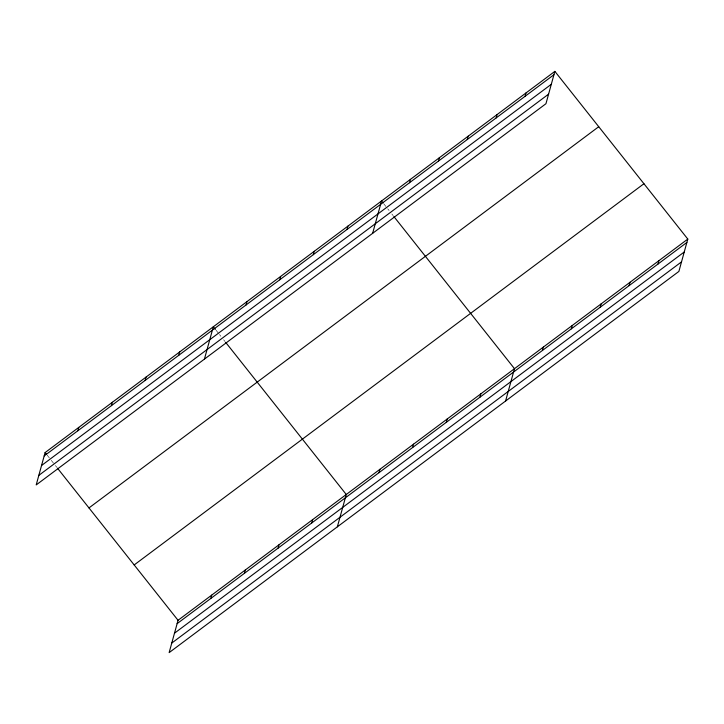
<?xml version="1.0" encoding="UTF-8"?>
<svg xmlns="http://www.w3.org/2000/svg" width="724" height="724" viewBox="0 0 724 724"><rect width="100%" height="100%" fill="white"/><g stroke="black" fill="none" stroke-linecap="round" stroke-linejoin="round"><path stroke-width="0.54" stroke-dasharray="3.62 2.71" d="M383.602 203.58L387.032 207.897M387.711 208.765L389.087 210.494M391.829 213.951L393.195 215.68M216.069 330.244L218.811 333.701M219.499 334.56L220.865 336.289M223.607 339.755L224.983 341.484M47.169 455.17L50.59 459.496M51.277 460.364L54.707 464.69M55.395 465.55L56.762 467.279"/><path stroke-width="1.09" d="M554.865 71.368L45.105 452.581L36.2 484.926L545.95 103.713L554.865 71.368L687.8 239.074L678.895 271.419L169.135 652.632L178.05 620.287L687.8 239.074M77.83 430.78L78.753 427.422M111.469 405.621L112.392 402.263M145.117 380.462L146.04 377.104M178.756 355.303L179.688 351.936M204.421 359.122L213.327 326.777L215.381 329.375M246.042 304.976L246.974 301.618M279.69 279.817L280.613 276.459M210.765 598.486L211.689 595.128M313.329 254.658L314.261 251.3M244.413 573.327L245.336 569.969M346.977 229.499L347.9 226.141M278.052 548.168L278.975 544.81M372.634 233.327L381.548 200.982L382.915 202.711M311.7 523.009L312.623 519.651M409.503 182.738L410.436 179.38M337.357 526.828L346.262 494.483L225.662 342.343M438.391 161.135L439.314 157.778M467.279 139.533L468.202 136.175M378.987 472.691L379.91 469.324M496.166 117.931L497.089 114.573M412.626 447.523L413.549 444.165M525.054 96.328L525.977 92.971M446.274 422.363L447.197 419.006M479.912 397.204L480.845 393.847M505.578 401.033L514.483 368.688L393.883 216.548M542.448 350.443L543.371 347.086M571.327 328.841L572.259 325.483M600.214 307.238L601.146 303.881M629.102 285.636L630.025 282.279M657.989 264.043L658.912 260.676M44.182 455.939L553.932 74.726M41.549 465.505L551.299 84.292M38.834 475.36L548.584 94.147M88.98 507.922L598.73 126.718M134.175 564.946L643.935 183.733M177.118 623.645L686.877 242.44M174.484 633.21L684.243 251.997M171.769 643.066L681.528 261.853M45.105 452.581L46.481 454.31M57.449 468.147L178.05 620.287"/></g></svg>
